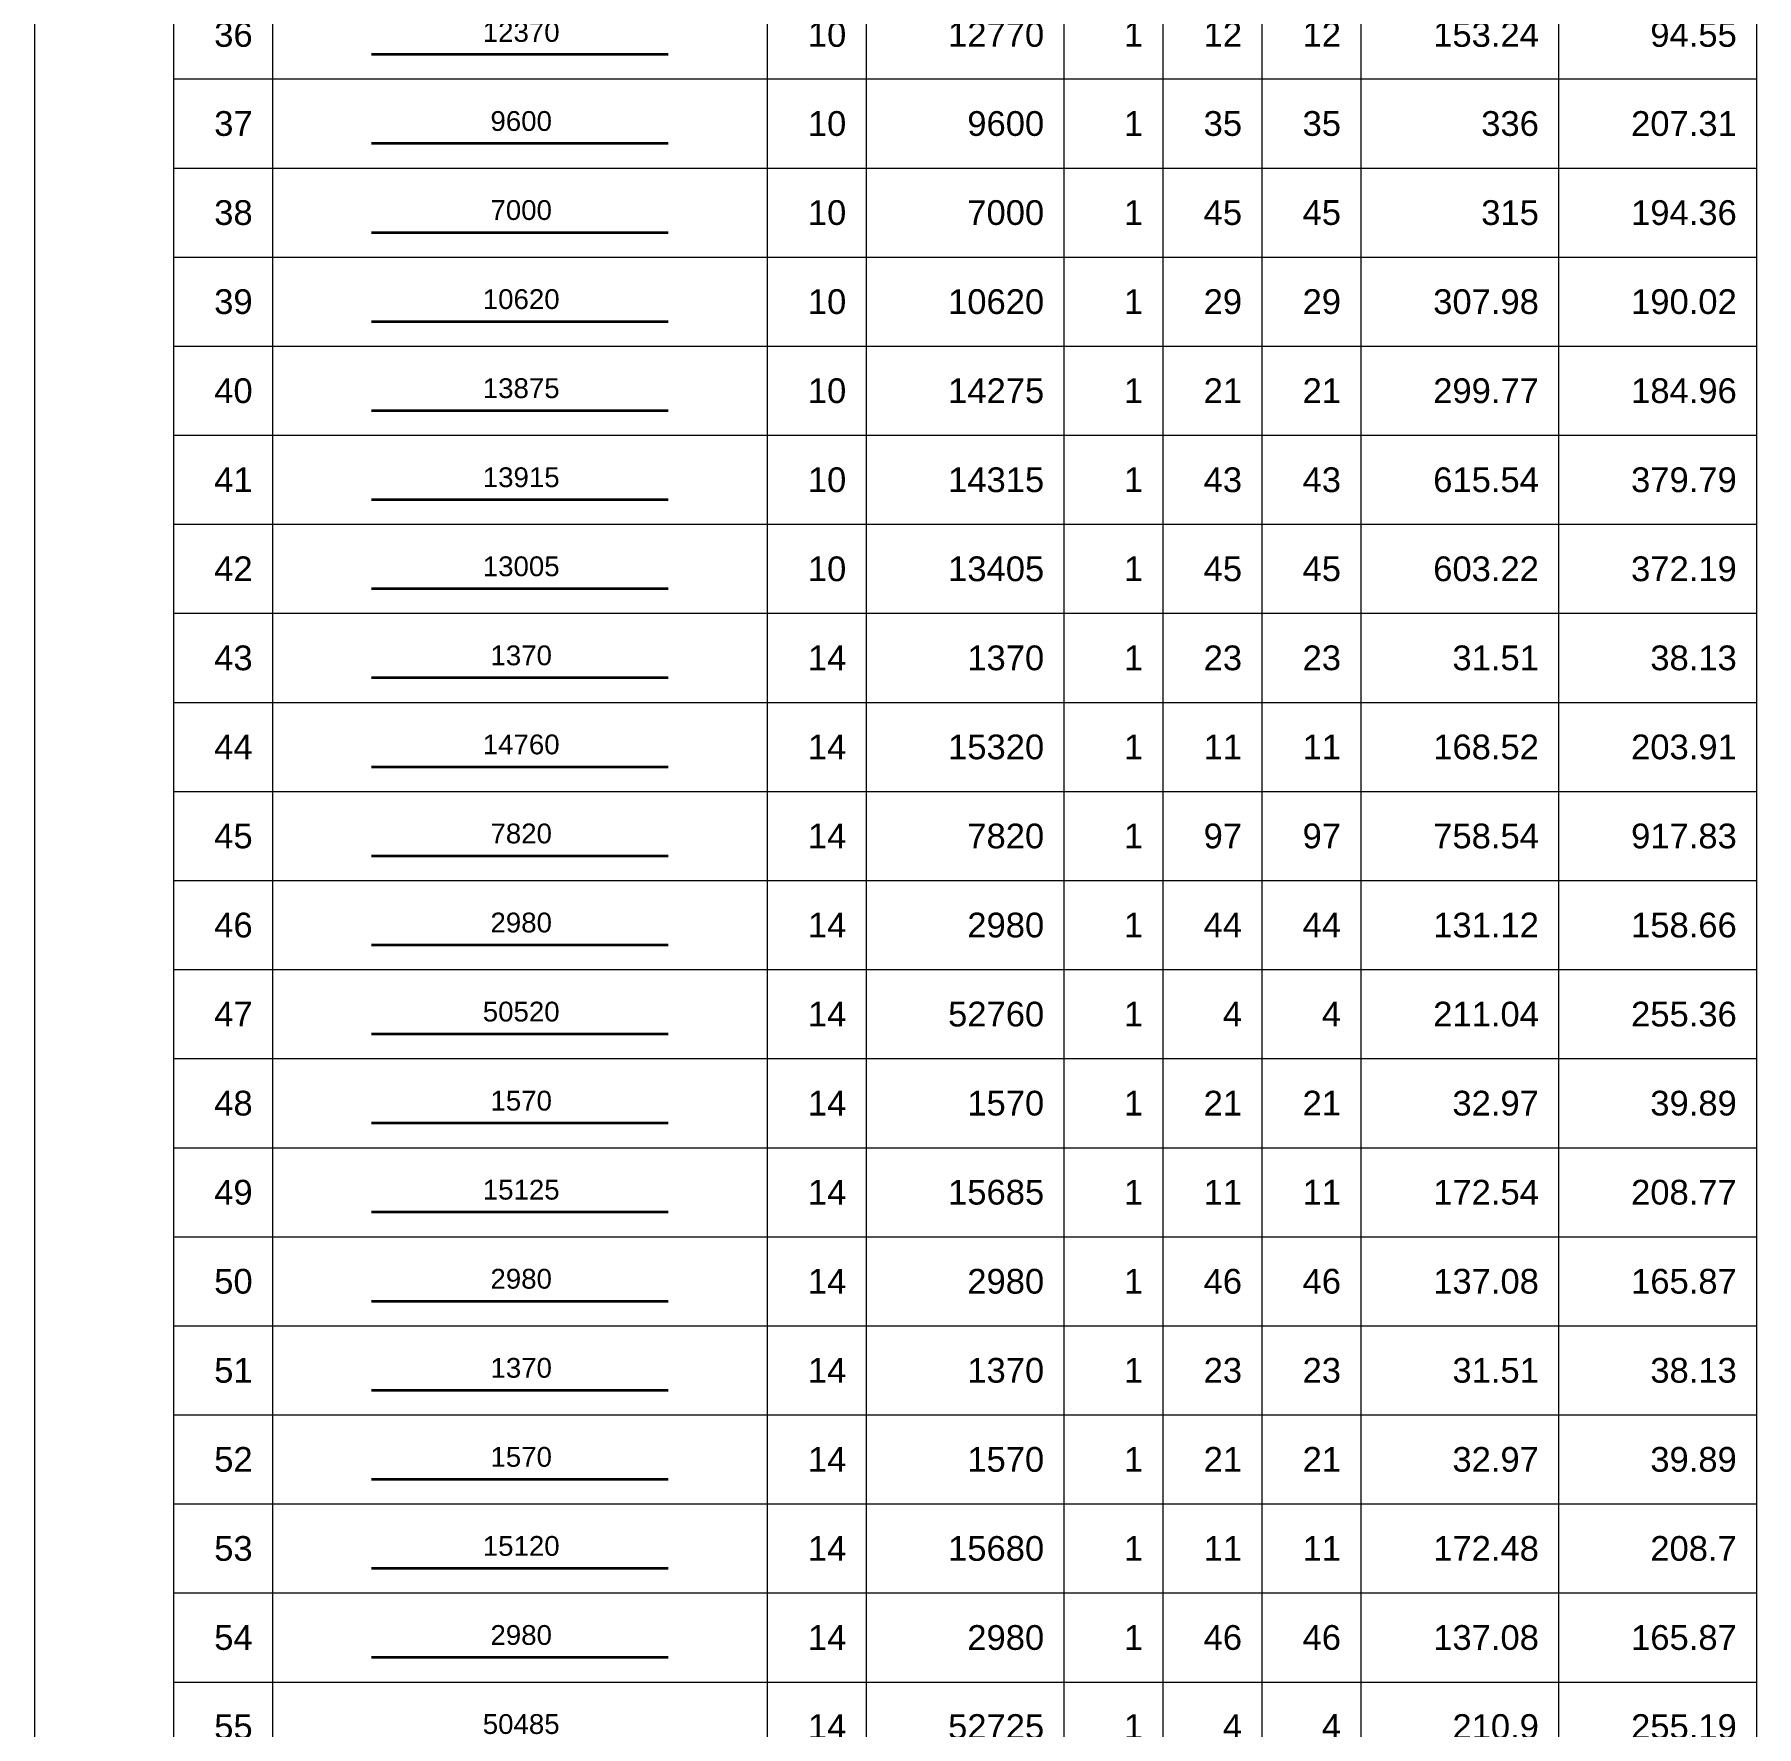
# Model space of a CAD drawing. Header units: millimetres. Extents: x -179076 to 505271, y -18667 to 119516.
# Drawn here: x -30564 to -13159, y 67608 to 84708 of the extents above; entities that cross this region are included whole.
import ezdxf
from ezdxf.enums import TextEntityAlignment as Align

# ---------------------------------------------------------------- set-up
doc = ezdxf.new("R2010")
doc.units = ezdxf.units.MM
for name, color, linetype, lineweight in [('NDC_S_REBAR', 4, 'Continuous', 35), ('NDC_S_VN TEXT', 7, 'Continuous', 20), ('NDC_Table', 3, 'Continuous', 20)]:
    doc.layers.add(name, color=color, linetype=linetype, lineweight=lineweight)
doc.styles.add('ARIAL', font='arial.ttf', dxfattribs={"width": 0.8})

# ---------------------------------------------------------------- blocks, each defined once
blk = doc.blocks.new('dang01')
at = {"layer": 'NDC_S_REBAR'}
blk.add_line((3405, -650), (6405, -650), dxfattribs=at)
at = {"layer": 'NDC_Table'}
for p, q in [((0, 0), (0, -900)), ((1405, 0), (1405, -900)), ((2405, 0), (2405, -900)), ((7405, 0), (7405, -900)), ((8405, 0), (8405, -900)), ((10405, 0), (10405, -900)), ((11405, 0), (11405, -900)), ((12405, 0), (12405, -900)), ((13405, 0), (13405, -900)), ((15405, 0), (15405, -900)), ((17405, 0), (17405, -900)), ((1405, -900), (17405, -900))]:
    blk.add_line(p, q, dxfattribs=at)
at = {"layer": 'NDC_S_VN TEXT', "style": 'ARIAL'}
for p in [(2205, -450), (8205, -450), (10205, -450), (11205, -450), (12205, -450), (13205, -450), (15205, -450), (17205, -450)]:
    blk.add_attdef('D03', text='', height=250, dxfattribs=at).set_placement(p, align=Align.MIDDLE_RIGHT)
blk.add_attdef('00000000', text='', height=200, dxfattribs=at).set_placement((4920, -425), align=Align.MIDDLE_CENTER)

msp = doc.modelspace()

# ---------------------------------------------------------------- block references
at = {"layer": 'NDC_Table'}
ref = msp.add_blockref('dang01', (-30564.3, 85158.3), dxfattribs=at)
ref.add_attrib('D03', '36', dxfattribs={"layer": 'NDC_S_VN TEXT', "height": 250, "style": 'ARIAL'}).set_placement((-28359, 84708.3), align=Align.MIDDLE_RIGHT)
ref.add_attrib('00000000', '12370', dxfattribs={"layer": 'NDC_S_VN TEXT', "height": 200, "style": 'ARIAL'}).set_placement((-25644.7, 84733.6), align=Align.MIDDLE_CENTER)
ref.add_attrib('D03', '10', dxfattribs={"layer": 'NDC_S_VN TEXT', "height": 250, "style": 'ARIAL'}).set_placement((-22359, 84708.3), align=Align.MIDDLE_RIGHT)
ref.add_attrib('D03', '12770', dxfattribs={"layer": 'NDC_S_VN TEXT', "height": 250, "style": 'ARIAL'}).set_placement((-20359, 84708.3), align=Align.MIDDLE_RIGHT)
ref.add_attrib('D03', '1', dxfattribs={"layer": 'NDC_S_VN TEXT', "height": 250, "style": 'ARIAL'}).set_placement((-19359, 84708.3), align=Align.MIDDLE_RIGHT)
ref.add_attrib('D03', '12', dxfattribs={"layer": 'NDC_S_VN TEXT', "height": 250, "style": 'ARIAL'}).set_placement((-18359, 84708.3), align=Align.MIDDLE_RIGHT)
ref.add_attrib('D03', '12', dxfattribs={"layer": 'NDC_S_VN TEXT', "height": 250, "style": 'ARIAL'}).set_placement((-17359, 84708.6), align=Align.MIDDLE_RIGHT)
ref.add_attrib('D03', '153.24', dxfattribs={"layer": 'NDC_S_VN TEXT', "height": 250, "style": 'ARIAL'}).set_placement((-15359, 84708.3), align=Align.MIDDLE_RIGHT)
ref.add_attrib('D03', '94.55', dxfattribs={"layer": 'NDC_S_VN TEXT', "height": 250, "style": 'ARIAL'}).set_placement((-13359, 84708.3), align=Align.MIDDLE_RIGHT)
ref = msp.add_blockref('dang01', (-30564.3, 84258.3), dxfattribs=at)
ref.add_attrib('D03', '37', dxfattribs={"layer": 'NDC_S_VN TEXT', "height": 250, "style": 'ARIAL'}).set_placement((-28359, 83808.3), align=Align.MIDDLE_RIGHT)
ref.add_attrib('00000000', '9600', dxfattribs={"layer": 'NDC_S_VN TEXT', "height": 200, "style": 'ARIAL'}).set_placement((-25644.7, 83833.6), align=Align.MIDDLE_CENTER)
ref.add_attrib('D03', '10', dxfattribs={"layer": 'NDC_S_VN TEXT', "height": 250, "style": 'ARIAL'}).set_placement((-22359, 83808.3), align=Align.MIDDLE_RIGHT)
ref.add_attrib('D03', '9600', dxfattribs={"layer": 'NDC_S_VN TEXT', "height": 250, "style": 'ARIAL'}).set_placement((-20359, 83808.3), align=Align.MIDDLE_RIGHT)
ref.add_attrib('D03', '1', dxfattribs={"layer": 'NDC_S_VN TEXT', "height": 250, "style": 'ARIAL'}).set_placement((-19359, 83808.3), align=Align.MIDDLE_RIGHT)
ref.add_attrib('D03', '35', dxfattribs={"layer": 'NDC_S_VN TEXT', "height": 250, "style": 'ARIAL'}).set_placement((-18359, 83808.3), align=Align.MIDDLE_RIGHT)
ref.add_attrib('D03', '35', dxfattribs={"layer": 'NDC_S_VN TEXT', "height": 250, "style": 'ARIAL'}).set_placement((-17359, 83808.6), align=Align.MIDDLE_RIGHT)
ref.add_attrib('D03', '336', dxfattribs={"layer": 'NDC_S_VN TEXT', "height": 250, "style": 'ARIAL'}).set_placement((-15359, 83808.3), align=Align.MIDDLE_RIGHT)
ref.add_attrib('D03', '207.31', dxfattribs={"layer": 'NDC_S_VN TEXT', "height": 250, "style": 'ARIAL'}).set_placement((-13359, 83808.3), align=Align.MIDDLE_RIGHT)
ref = msp.add_blockref('dang01', (-30564.3, 83358.3), dxfattribs=at)
ref.add_attrib('D03', '38', dxfattribs={"layer": 'NDC_S_VN TEXT', "height": 250, "style": 'ARIAL'}).set_placement((-28359, 82908.3), align=Align.MIDDLE_RIGHT)
ref.add_attrib('00000000', '7000', dxfattribs={"layer": 'NDC_S_VN TEXT', "height": 200, "style": 'ARIAL'}).set_placement((-25644.7, 82933.6), align=Align.MIDDLE_CENTER)
ref.add_attrib('D03', '10', dxfattribs={"layer": 'NDC_S_VN TEXT', "height": 250, "style": 'ARIAL'}).set_placement((-22359, 82908.3), align=Align.MIDDLE_RIGHT)
ref.add_attrib('D03', '7000', dxfattribs={"layer": 'NDC_S_VN TEXT', "height": 250, "style": 'ARIAL'}).set_placement((-20359, 82908.3), align=Align.MIDDLE_RIGHT)
ref.add_attrib('D03', '1', dxfattribs={"layer": 'NDC_S_VN TEXT', "height": 250, "style": 'ARIAL'}).set_placement((-19359, 82908.3), align=Align.MIDDLE_RIGHT)
ref.add_attrib('D03', '45', dxfattribs={"layer": 'NDC_S_VN TEXT', "height": 250, "style": 'ARIAL'}).set_placement((-18359, 82908.3), align=Align.MIDDLE_RIGHT)
ref.add_attrib('D03', '45', dxfattribs={"layer": 'NDC_S_VN TEXT', "height": 250, "style": 'ARIAL'}).set_placement((-17359, 82908.6), align=Align.MIDDLE_RIGHT)
ref.add_attrib('D03', '315', dxfattribs={"layer": 'NDC_S_VN TEXT', "height": 250, "style": 'ARIAL'}).set_placement((-15359, 82908.3), align=Align.MIDDLE_RIGHT)
ref.add_attrib('D03', '194.36', dxfattribs={"layer": 'NDC_S_VN TEXT', "height": 250, "style": 'ARIAL'}).set_placement((-13359, 82908.3), align=Align.MIDDLE_RIGHT)
ref = msp.add_blockref('dang01', (-30564.3, 82458.3), dxfattribs=at)
ref.add_attrib('D03', '39', dxfattribs={"layer": 'NDC_S_VN TEXT', "height": 250, "style": 'ARIAL'}).set_placement((-28359, 82008.3), align=Align.MIDDLE_RIGHT)
ref.add_attrib('00000000', '10620', dxfattribs={"layer": 'NDC_S_VN TEXT', "height": 200, "style": 'ARIAL'}).set_placement((-25644.7, 82033.6), align=Align.MIDDLE_CENTER)
ref.add_attrib('D03', '10', dxfattribs={"layer": 'NDC_S_VN TEXT', "height": 250, "style": 'ARIAL'}).set_placement((-22359, 82008.3), align=Align.MIDDLE_RIGHT)
ref.add_attrib('D03', '10620', dxfattribs={"layer": 'NDC_S_VN TEXT', "height": 250, "style": 'ARIAL'}).set_placement((-20359, 82008.3), align=Align.MIDDLE_RIGHT)
ref.add_attrib('D03', '1', dxfattribs={"layer": 'NDC_S_VN TEXT', "height": 250, "style": 'ARIAL'}).set_placement((-19359, 82008.3), align=Align.MIDDLE_RIGHT)
ref.add_attrib('D03', '29', dxfattribs={"layer": 'NDC_S_VN TEXT', "height": 250, "style": 'ARIAL'}).set_placement((-18359, 82008.3), align=Align.MIDDLE_RIGHT)
ref.add_attrib('D03', '29', dxfattribs={"layer": 'NDC_S_VN TEXT', "height": 250, "style": 'ARIAL'}).set_placement((-17359, 82008.6), align=Align.MIDDLE_RIGHT)
ref.add_attrib('D03', '307.98', dxfattribs={"layer": 'NDC_S_VN TEXT', "height": 250, "style": 'ARIAL'}).set_placement((-15359, 82008.3), align=Align.MIDDLE_RIGHT)
ref.add_attrib('D03', '190.02', dxfattribs={"layer": 'NDC_S_VN TEXT', "height": 250, "style": 'ARIAL'}).set_placement((-13359, 82008.3), align=Align.MIDDLE_RIGHT)
ref = msp.add_blockref('dang01', (-30564.3, 81558.3), dxfattribs=at)
ref.add_attrib('D03', '40', dxfattribs={"layer": 'NDC_S_VN TEXT', "height": 250, "style": 'ARIAL'}).set_placement((-28359, 81108.3), align=Align.MIDDLE_RIGHT)
ref.add_attrib('00000000', '13875', dxfattribs={"layer": 'NDC_S_VN TEXT', "height": 200, "style": 'ARIAL'}).set_placement((-25644.7, 81133.6), align=Align.MIDDLE_CENTER)
ref.add_attrib('D03', '10', dxfattribs={"layer": 'NDC_S_VN TEXT', "height": 250, "style": 'ARIAL'}).set_placement((-22359, 81108.3), align=Align.MIDDLE_RIGHT)
ref.add_attrib('D03', '14275', dxfattribs={"layer": 'NDC_S_VN TEXT', "height": 250, "style": 'ARIAL'}).set_placement((-20359, 81108.3), align=Align.MIDDLE_RIGHT)
ref.add_attrib('D03', '1', dxfattribs={"layer": 'NDC_S_VN TEXT', "height": 250, "style": 'ARIAL'}).set_placement((-19359, 81108.3), align=Align.MIDDLE_RIGHT)
ref.add_attrib('D03', '21', dxfattribs={"layer": 'NDC_S_VN TEXT', "height": 250, "style": 'ARIAL'}).set_placement((-18359, 81108.3), align=Align.MIDDLE_RIGHT)
ref.add_attrib('D03', '21', dxfattribs={"layer": 'NDC_S_VN TEXT', "height": 250, "style": 'ARIAL'}).set_placement((-17359, 81108.6), align=Align.MIDDLE_RIGHT)
ref.add_attrib('D03', '299.77', dxfattribs={"layer": 'NDC_S_VN TEXT', "height": 250, "style": 'ARIAL'}).set_placement((-15359, 81108.3), align=Align.MIDDLE_RIGHT)
ref.add_attrib('D03', '184.96', dxfattribs={"layer": 'NDC_S_VN TEXT', "height": 250, "style": 'ARIAL'}).set_placement((-13359, 81108.3), align=Align.MIDDLE_RIGHT)
ref = msp.add_blockref('dang01', (-30564.3, 80658.3), dxfattribs=at)
ref.add_attrib('D03', '41', dxfattribs={"layer": 'NDC_S_VN TEXT', "height": 250, "style": 'ARIAL'}).set_placement((-28359, 80208.3), align=Align.MIDDLE_RIGHT)
ref.add_attrib('00000000', '13915', dxfattribs={"layer": 'NDC_S_VN TEXT', "height": 200, "style": 'ARIAL'}).set_placement((-25644.7, 80233.6), align=Align.MIDDLE_CENTER)
ref.add_attrib('D03', '10', dxfattribs={"layer": 'NDC_S_VN TEXT', "height": 250, "style": 'ARIAL'}).set_placement((-22359, 80208.3), align=Align.MIDDLE_RIGHT)
ref.add_attrib('D03', '14315', dxfattribs={"layer": 'NDC_S_VN TEXT', "height": 250, "style": 'ARIAL'}).set_placement((-20359, 80208.3), align=Align.MIDDLE_RIGHT)
ref.add_attrib('D03', '1', dxfattribs={"layer": 'NDC_S_VN TEXT', "height": 250, "style": 'ARIAL'}).set_placement((-19359, 80208.3), align=Align.MIDDLE_RIGHT)
ref.add_attrib('D03', '43', dxfattribs={"layer": 'NDC_S_VN TEXT', "height": 250, "style": 'ARIAL'}).set_placement((-18359, 80208.3), align=Align.MIDDLE_RIGHT)
ref.add_attrib('D03', '43', dxfattribs={"layer": 'NDC_S_VN TEXT', "height": 250, "style": 'ARIAL'}).set_placement((-17359, 80208.6), align=Align.MIDDLE_RIGHT)
ref.add_attrib('D03', '615.54', dxfattribs={"layer": 'NDC_S_VN TEXT', "height": 250, "style": 'ARIAL'}).set_placement((-15359, 80208.3), align=Align.MIDDLE_RIGHT)
ref.add_attrib('D03', '379.79', dxfattribs={"layer": 'NDC_S_VN TEXT', "height": 250, "style": 'ARIAL'}).set_placement((-13359, 80208.3), align=Align.MIDDLE_RIGHT)
ref = msp.add_blockref('dang01', (-30564.3, 79758.3), dxfattribs=at)
ref.add_attrib('D03', '42', dxfattribs={"layer": 'NDC_S_VN TEXT', "height": 250, "style": 'ARIAL'}).set_placement((-28359, 79308.3), align=Align.MIDDLE_RIGHT)
ref.add_attrib('00000000', '13005', dxfattribs={"layer": 'NDC_S_VN TEXT', "height": 200, "style": 'ARIAL'}).set_placement((-25644.7, 79333.6), align=Align.MIDDLE_CENTER)
ref.add_attrib('D03', '10', dxfattribs={"layer": 'NDC_S_VN TEXT', "height": 250, "style": 'ARIAL'}).set_placement((-22359, 79308.3), align=Align.MIDDLE_RIGHT)
ref.add_attrib('D03', '13405', dxfattribs={"layer": 'NDC_S_VN TEXT', "height": 250, "style": 'ARIAL'}).set_placement((-20359, 79308.3), align=Align.MIDDLE_RIGHT)
ref.add_attrib('D03', '1', dxfattribs={"layer": 'NDC_S_VN TEXT', "height": 250, "style": 'ARIAL'}).set_placement((-19359, 79308.3), align=Align.MIDDLE_RIGHT)
ref.add_attrib('D03', '45', dxfattribs={"layer": 'NDC_S_VN TEXT', "height": 250, "style": 'ARIAL'}).set_placement((-18359, 79308.3), align=Align.MIDDLE_RIGHT)
ref.add_attrib('D03', '45', dxfattribs={"layer": 'NDC_S_VN TEXT', "height": 250, "style": 'ARIAL'}).set_placement((-17359, 79308.6), align=Align.MIDDLE_RIGHT)
ref.add_attrib('D03', '603.22', dxfattribs={"layer": 'NDC_S_VN TEXT', "height": 250, "style": 'ARIAL'}).set_placement((-15359, 79308.3), align=Align.MIDDLE_RIGHT)
ref.add_attrib('D03', '372.19', dxfattribs={"layer": 'NDC_S_VN TEXT', "height": 250, "style": 'ARIAL'}).set_placement((-13359, 79308.3), align=Align.MIDDLE_RIGHT)
ref = msp.add_blockref('dang01', (-30564.3, 78858.3), dxfattribs=at)
ref.add_attrib('D03', '43', dxfattribs={"layer": 'NDC_S_VN TEXT', "height": 250, "style": 'ARIAL'}).set_placement((-28359, 78408.3), align=Align.MIDDLE_RIGHT)
ref.add_attrib('00000000', '1370', dxfattribs={"layer": 'NDC_S_VN TEXT', "height": 200, "style": 'ARIAL'}).set_placement((-25644.7, 78433.6), align=Align.MIDDLE_CENTER)
ref.add_attrib('D03', '14', dxfattribs={"layer": 'NDC_S_VN TEXT', "height": 250, "style": 'ARIAL'}).set_placement((-22359, 78408.3), align=Align.MIDDLE_RIGHT)
ref.add_attrib('D03', '1370', dxfattribs={"layer": 'NDC_S_VN TEXT', "height": 250, "style": 'ARIAL'}).set_placement((-20359, 78408.3), align=Align.MIDDLE_RIGHT)
ref.add_attrib('D03', '1', dxfattribs={"layer": 'NDC_S_VN TEXT', "height": 250, "style": 'ARIAL'}).set_placement((-19359, 78408.3), align=Align.MIDDLE_RIGHT)
ref.add_attrib('D03', '23', dxfattribs={"layer": 'NDC_S_VN TEXT', "height": 250, "style": 'ARIAL'}).set_placement((-18359, 78408.3), align=Align.MIDDLE_RIGHT)
ref.add_attrib('D03', '23', dxfattribs={"layer": 'NDC_S_VN TEXT', "height": 250, "style": 'ARIAL'}).set_placement((-17359, 78408.6), align=Align.MIDDLE_RIGHT)
ref.add_attrib('D03', '31.51', dxfattribs={"layer": 'NDC_S_VN TEXT', "height": 250, "style": 'ARIAL'}).set_placement((-15359, 78408.3), align=Align.MIDDLE_RIGHT)
ref.add_attrib('D03', '38.13', dxfattribs={"layer": 'NDC_S_VN TEXT', "height": 250, "style": 'ARIAL'}).set_placement((-13359, 78408.3), align=Align.MIDDLE_RIGHT)
ref = msp.add_blockref('dang01', (-30564.3, 77958.3), dxfattribs=at)
ref.add_attrib('D03', '44', dxfattribs={"layer": 'NDC_S_VN TEXT', "height": 250, "style": 'ARIAL'}).set_placement((-28359, 77508.3), align=Align.MIDDLE_RIGHT)
ref.add_attrib('00000000', '14760', dxfattribs={"layer": 'NDC_S_VN TEXT', "height": 200, "style": 'ARIAL'}).set_placement((-25644.7, 77533.6), align=Align.MIDDLE_CENTER)
ref.add_attrib('D03', '14', dxfattribs={"layer": 'NDC_S_VN TEXT', "height": 250, "style": 'ARIAL'}).set_placement((-22359, 77508.3), align=Align.MIDDLE_RIGHT)
ref.add_attrib('D03', '15320', dxfattribs={"layer": 'NDC_S_VN TEXT', "height": 250, "style": 'ARIAL'}).set_placement((-20359, 77508.3), align=Align.MIDDLE_RIGHT)
ref.add_attrib('D03', '1', dxfattribs={"layer": 'NDC_S_VN TEXT', "height": 250, "style": 'ARIAL'}).set_placement((-19359, 77508.3), align=Align.MIDDLE_RIGHT)
ref.add_attrib('D03', '11', dxfattribs={"layer": 'NDC_S_VN TEXT', "height": 250, "style": 'ARIAL'}).set_placement((-18359, 77508.3), align=Align.MIDDLE_RIGHT)
ref.add_attrib('D03', '11', dxfattribs={"layer": 'NDC_S_VN TEXT', "height": 250, "style": 'ARIAL'}).set_placement((-17359, 77508.6), align=Align.MIDDLE_RIGHT)
ref.add_attrib('D03', '168.52', dxfattribs={"layer": 'NDC_S_VN TEXT', "height": 250, "style": 'ARIAL'}).set_placement((-15359, 77508.3), align=Align.MIDDLE_RIGHT)
ref.add_attrib('D03', '203.91', dxfattribs={"layer": 'NDC_S_VN TEXT', "height": 250, "style": 'ARIAL'}).set_placement((-13359, 77508.3), align=Align.MIDDLE_RIGHT)
ref = msp.add_blockref('dang01', (-30564.3, 77058.3), dxfattribs=at)
ref.add_attrib('D03', '45', dxfattribs={"layer": 'NDC_S_VN TEXT', "height": 250, "style": 'ARIAL'}).set_placement((-28359, 76608.3), align=Align.MIDDLE_RIGHT)
ref.add_attrib('00000000', '7820', dxfattribs={"layer": 'NDC_S_VN TEXT', "height": 200, "style": 'ARIAL'}).set_placement((-25644.7, 76633.6), align=Align.MIDDLE_CENTER)
ref.add_attrib('D03', '14', dxfattribs={"layer": 'NDC_S_VN TEXT', "height": 250, "style": 'ARIAL'}).set_placement((-22359, 76608.3), align=Align.MIDDLE_RIGHT)
ref.add_attrib('D03', '7820', dxfattribs={"layer": 'NDC_S_VN TEXT', "height": 250, "style": 'ARIAL'}).set_placement((-20359, 76608.3), align=Align.MIDDLE_RIGHT)
ref.add_attrib('D03', '1', dxfattribs={"layer": 'NDC_S_VN TEXT', "height": 250, "style": 'ARIAL'}).set_placement((-19359, 76608.3), align=Align.MIDDLE_RIGHT)
ref.add_attrib('D03', '97', dxfattribs={"layer": 'NDC_S_VN TEXT', "height": 250, "style": 'ARIAL'}).set_placement((-18359, 76608.3), align=Align.MIDDLE_RIGHT)
ref.add_attrib('D03', '97', dxfattribs={"layer": 'NDC_S_VN TEXT', "height": 250, "style": 'ARIAL'}).set_placement((-17359, 76608.6), align=Align.MIDDLE_RIGHT)
ref.add_attrib('D03', '758.54', dxfattribs={"layer": 'NDC_S_VN TEXT', "height": 250, "style": 'ARIAL'}).set_placement((-15359, 76608.3), align=Align.MIDDLE_RIGHT)
ref.add_attrib('D03', '917.83', dxfattribs={"layer": 'NDC_S_VN TEXT', "height": 250, "style": 'ARIAL'}).set_placement((-13359, 76608.3), align=Align.MIDDLE_RIGHT)
ref = msp.add_blockref('dang01', (-30564.3, 76158.3), dxfattribs=at)
ref.add_attrib('D03', '46', dxfattribs={"layer": 'NDC_S_VN TEXT', "height": 250, "style": 'ARIAL'}).set_placement((-28359, 75708.3), align=Align.MIDDLE_RIGHT)
ref.add_attrib('00000000', '2980', dxfattribs={"layer": 'NDC_S_VN TEXT', "height": 200, "style": 'ARIAL'}).set_placement((-25644.7, 75733.6), align=Align.MIDDLE_CENTER)
ref.add_attrib('D03', '14', dxfattribs={"layer": 'NDC_S_VN TEXT', "height": 250, "style": 'ARIAL'}).set_placement((-22359, 75708.3), align=Align.MIDDLE_RIGHT)
ref.add_attrib('D03', '2980', dxfattribs={"layer": 'NDC_S_VN TEXT', "height": 250, "style": 'ARIAL'}).set_placement((-20359, 75708.3), align=Align.MIDDLE_RIGHT)
ref.add_attrib('D03', '1', dxfattribs={"layer": 'NDC_S_VN TEXT', "height": 250, "style": 'ARIAL'}).set_placement((-19359, 75708.3), align=Align.MIDDLE_RIGHT)
ref.add_attrib('D03', '44', dxfattribs={"layer": 'NDC_S_VN TEXT', "height": 250, "style": 'ARIAL'}).set_placement((-18359, 75708.3), align=Align.MIDDLE_RIGHT)
ref.add_attrib('D03', '44', dxfattribs={"layer": 'NDC_S_VN TEXT', "height": 250, "style": 'ARIAL'}).set_placement((-17359, 75708.6), align=Align.MIDDLE_RIGHT)
ref.add_attrib('D03', '131.12', dxfattribs={"layer": 'NDC_S_VN TEXT', "height": 250, "style": 'ARIAL'}).set_placement((-15359, 75708.3), align=Align.MIDDLE_RIGHT)
ref.add_attrib('D03', '158.66', dxfattribs={"layer": 'NDC_S_VN TEXT', "height": 250, "style": 'ARIAL'}).set_placement((-13359, 75708.3), align=Align.MIDDLE_RIGHT)
ref = msp.add_blockref('dang01', (-30564.3, 75258.3), dxfattribs=at)
ref.add_attrib('D03', '47', dxfattribs={"layer": 'NDC_S_VN TEXT', "height": 250, "style": 'ARIAL'}).set_placement((-28359, 74808.3), align=Align.MIDDLE_RIGHT)
ref.add_attrib('00000000', '50520', dxfattribs={"layer": 'NDC_S_VN TEXT', "height": 200, "style": 'ARIAL'}).set_placement((-25644.7, 74833.6), align=Align.MIDDLE_CENTER)
ref.add_attrib('D03', '14', dxfattribs={"layer": 'NDC_S_VN TEXT', "height": 250, "style": 'ARIAL'}).set_placement((-22359, 74808.3), align=Align.MIDDLE_RIGHT)
ref.add_attrib('D03', '52760', dxfattribs={"layer": 'NDC_S_VN TEXT', "height": 250, "style": 'ARIAL'}).set_placement((-20359, 74808.3), align=Align.MIDDLE_RIGHT)
ref.add_attrib('D03', '1', dxfattribs={"layer": 'NDC_S_VN TEXT', "height": 250, "style": 'ARIAL'}).set_placement((-19359, 74808.3), align=Align.MIDDLE_RIGHT)
ref.add_attrib('D03', '4', dxfattribs={"layer": 'NDC_S_VN TEXT', "height": 250, "style": 'ARIAL'}).set_placement((-18359, 74808.3), align=Align.MIDDLE_RIGHT)
ref.add_attrib('D03', '4', dxfattribs={"layer": 'NDC_S_VN TEXT', "height": 250, "style": 'ARIAL'}).set_placement((-17359, 74808.6), align=Align.MIDDLE_RIGHT)
ref.add_attrib('D03', '211.04', dxfattribs={"layer": 'NDC_S_VN TEXT', "height": 250, "style": 'ARIAL'}).set_placement((-15359, 74808.3), align=Align.MIDDLE_RIGHT)
ref.add_attrib('D03', '255.36', dxfattribs={"layer": 'NDC_S_VN TEXT', "height": 250, "style": 'ARIAL'}).set_placement((-13359, 74808.3), align=Align.MIDDLE_RIGHT)
ref = msp.add_blockref('dang01', (-30564.3, 74358.3), dxfattribs=at)
ref.add_attrib('D03', '48', dxfattribs={"layer": 'NDC_S_VN TEXT', "height": 250, "style": 'ARIAL'}).set_placement((-28359, 73908.3), align=Align.MIDDLE_RIGHT)
ref.add_attrib('00000000', '1570', dxfattribs={"layer": 'NDC_S_VN TEXT', "height": 200, "style": 'ARIAL'}).set_placement((-25644.7, 73933.6), align=Align.MIDDLE_CENTER)
ref.add_attrib('D03', '14', dxfattribs={"layer": 'NDC_S_VN TEXT', "height": 250, "style": 'ARIAL'}).set_placement((-22359, 73908.3), align=Align.MIDDLE_RIGHT)
ref.add_attrib('D03', '1570', dxfattribs={"layer": 'NDC_S_VN TEXT', "height": 250, "style": 'ARIAL'}).set_placement((-20359, 73908.3), align=Align.MIDDLE_RIGHT)
ref.add_attrib('D03', '1', dxfattribs={"layer": 'NDC_S_VN TEXT', "height": 250, "style": 'ARIAL'}).set_placement((-19359, 73908.3), align=Align.MIDDLE_RIGHT)
ref.add_attrib('D03', '21', dxfattribs={"layer": 'NDC_S_VN TEXT', "height": 250, "style": 'ARIAL'}).set_placement((-18359, 73908.3), align=Align.MIDDLE_RIGHT)
ref.add_attrib('D03', '21', dxfattribs={"layer": 'NDC_S_VN TEXT', "height": 250, "style": 'ARIAL'}).set_placement((-17359, 73908.6), align=Align.MIDDLE_RIGHT)
ref.add_attrib('D03', '32.97', dxfattribs={"layer": 'NDC_S_VN TEXT', "height": 250, "style": 'ARIAL'}).set_placement((-15359, 73908.3), align=Align.MIDDLE_RIGHT)
ref.add_attrib('D03', '39.89', dxfattribs={"layer": 'NDC_S_VN TEXT', "height": 250, "style": 'ARIAL'}).set_placement((-13359, 73908.3), align=Align.MIDDLE_RIGHT)
ref = msp.add_blockref('dang01', (-30564.3, 73458.3), dxfattribs=at)
ref.add_attrib('D03', '49', dxfattribs={"layer": 'NDC_S_VN TEXT', "height": 250, "style": 'ARIAL'}).set_placement((-28359, 73008.3), align=Align.MIDDLE_RIGHT)
ref.add_attrib('00000000', '15125', dxfattribs={"layer": 'NDC_S_VN TEXT', "height": 200, "style": 'ARIAL'}).set_placement((-25644.7, 73033.6), align=Align.MIDDLE_CENTER)
ref.add_attrib('D03', '14', dxfattribs={"layer": 'NDC_S_VN TEXT', "height": 250, "style": 'ARIAL'}).set_placement((-22359, 73008.3), align=Align.MIDDLE_RIGHT)
ref.add_attrib('D03', '15685', dxfattribs={"layer": 'NDC_S_VN TEXT', "height": 250, "style": 'ARIAL'}).set_placement((-20359, 73008.3), align=Align.MIDDLE_RIGHT)
ref.add_attrib('D03', '1', dxfattribs={"layer": 'NDC_S_VN TEXT', "height": 250, "style": 'ARIAL'}).set_placement((-19359, 73008.3), align=Align.MIDDLE_RIGHT)
ref.add_attrib('D03', '11', dxfattribs={"layer": 'NDC_S_VN TEXT', "height": 250, "style": 'ARIAL'}).set_placement((-18359, 73008.3), align=Align.MIDDLE_RIGHT)
ref.add_attrib('D03', '11', dxfattribs={"layer": 'NDC_S_VN TEXT', "height": 250, "style": 'ARIAL'}).set_placement((-17359, 73008.6), align=Align.MIDDLE_RIGHT)
ref.add_attrib('D03', '172.54', dxfattribs={"layer": 'NDC_S_VN TEXT', "height": 250, "style": 'ARIAL'}).set_placement((-15359, 73008.3), align=Align.MIDDLE_RIGHT)
ref.add_attrib('D03', '208.77', dxfattribs={"layer": 'NDC_S_VN TEXT', "height": 250, "style": 'ARIAL'}).set_placement((-13359, 73008.3), align=Align.MIDDLE_RIGHT)
ref = msp.add_blockref('dang01', (-30564.3, 72558.3), dxfattribs=at)
ref.add_attrib('D03', '50', dxfattribs={"layer": 'NDC_S_VN TEXT', "height": 250, "style": 'ARIAL'}).set_placement((-28359, 72108.3), align=Align.MIDDLE_RIGHT)
ref.add_attrib('00000000', '2980', dxfattribs={"layer": 'NDC_S_VN TEXT', "height": 200, "style": 'ARIAL'}).set_placement((-25644.7, 72133.6), align=Align.MIDDLE_CENTER)
ref.add_attrib('D03', '14', dxfattribs={"layer": 'NDC_S_VN TEXT', "height": 250, "style": 'ARIAL'}).set_placement((-22359, 72108.3), align=Align.MIDDLE_RIGHT)
ref.add_attrib('D03', '2980', dxfattribs={"layer": 'NDC_S_VN TEXT', "height": 250, "style": 'ARIAL'}).set_placement((-20359, 72108.3), align=Align.MIDDLE_RIGHT)
ref.add_attrib('D03', '1', dxfattribs={"layer": 'NDC_S_VN TEXT', "height": 250, "style": 'ARIAL'}).set_placement((-19359, 72108.3), align=Align.MIDDLE_RIGHT)
ref.add_attrib('D03', '46', dxfattribs={"layer": 'NDC_S_VN TEXT', "height": 250, "style": 'ARIAL'}).set_placement((-18359, 72108.3), align=Align.MIDDLE_RIGHT)
ref.add_attrib('D03', '46', dxfattribs={"layer": 'NDC_S_VN TEXT', "height": 250, "style": 'ARIAL'}).set_placement((-17359, 72108.6), align=Align.MIDDLE_RIGHT)
ref.add_attrib('D03', '137.08', dxfattribs={"layer": 'NDC_S_VN TEXT', "height": 250, "style": 'ARIAL'}).set_placement((-15359, 72108.3), align=Align.MIDDLE_RIGHT)
ref.add_attrib('D03', '165.87', dxfattribs={"layer": 'NDC_S_VN TEXT', "height": 250, "style": 'ARIAL'}).set_placement((-13359, 72108.3), align=Align.MIDDLE_RIGHT)
ref = msp.add_blockref('dang01', (-30564.3, 71658.3), dxfattribs=at)
ref.add_attrib('D03', '51', dxfattribs={"layer": 'NDC_S_VN TEXT', "height": 250, "style": 'ARIAL'}).set_placement((-28359, 71208.3), align=Align.MIDDLE_RIGHT)
ref.add_attrib('00000000', '1370', dxfattribs={"layer": 'NDC_S_VN TEXT', "height": 200, "style": 'ARIAL'}).set_placement((-25644.7, 71233.6), align=Align.MIDDLE_CENTER)
ref.add_attrib('D03', '14', dxfattribs={"layer": 'NDC_S_VN TEXT', "height": 250, "style": 'ARIAL'}).set_placement((-22359, 71208.3), align=Align.MIDDLE_RIGHT)
ref.add_attrib('D03', '1370', dxfattribs={"layer": 'NDC_S_VN TEXT', "height": 250, "style": 'ARIAL'}).set_placement((-20359, 71208.3), align=Align.MIDDLE_RIGHT)
ref.add_attrib('D03', '1', dxfattribs={"layer": 'NDC_S_VN TEXT', "height": 250, "style": 'ARIAL'}).set_placement((-19359, 71208.3), align=Align.MIDDLE_RIGHT)
ref.add_attrib('D03', '23', dxfattribs={"layer": 'NDC_S_VN TEXT', "height": 250, "style": 'ARIAL'}).set_placement((-18359, 71208.3), align=Align.MIDDLE_RIGHT)
ref.add_attrib('D03', '23', dxfattribs={"layer": 'NDC_S_VN TEXT', "height": 250, "style": 'ARIAL'}).set_placement((-17359, 71208.6), align=Align.MIDDLE_RIGHT)
ref.add_attrib('D03', '31.51', dxfattribs={"layer": 'NDC_S_VN TEXT', "height": 250, "style": 'ARIAL'}).set_placement((-15359, 71208.3), align=Align.MIDDLE_RIGHT)
ref.add_attrib('D03', '38.13', dxfattribs={"layer": 'NDC_S_VN TEXT', "height": 250, "style": 'ARIAL'}).set_placement((-13359, 71208.3), align=Align.MIDDLE_RIGHT)
ref = msp.add_blockref('dang01', (-30564.3, 70758.3), dxfattribs=at)
ref.add_attrib('D03', '52', dxfattribs={"layer": 'NDC_S_VN TEXT', "height": 250, "style": 'ARIAL'}).set_placement((-28359, 70308.3), align=Align.MIDDLE_RIGHT)
ref.add_attrib('00000000', '1570', dxfattribs={"layer": 'NDC_S_VN TEXT', "height": 200, "style": 'ARIAL'}).set_placement((-25644.7, 70333.6), align=Align.MIDDLE_CENTER)
ref.add_attrib('D03', '14', dxfattribs={"layer": 'NDC_S_VN TEXT', "height": 250, "style": 'ARIAL'}).set_placement((-22359, 70308.3), align=Align.MIDDLE_RIGHT)
ref.add_attrib('D03', '1570', dxfattribs={"layer": 'NDC_S_VN TEXT', "height": 250, "style": 'ARIAL'}).set_placement((-20359, 70308.3), align=Align.MIDDLE_RIGHT)
ref.add_attrib('D03', '1', dxfattribs={"layer": 'NDC_S_VN TEXT', "height": 250, "style": 'ARIAL'}).set_placement((-19359, 70308.3), align=Align.MIDDLE_RIGHT)
ref.add_attrib('D03', '21', dxfattribs={"layer": 'NDC_S_VN TEXT', "height": 250, "style": 'ARIAL'}).set_placement((-18359, 70308.3), align=Align.MIDDLE_RIGHT)
ref.add_attrib('D03', '21', dxfattribs={"layer": 'NDC_S_VN TEXT', "height": 250, "style": 'ARIAL'}).set_placement((-17359, 70308.6), align=Align.MIDDLE_RIGHT)
ref.add_attrib('D03', '32.97', dxfattribs={"layer": 'NDC_S_VN TEXT', "height": 250, "style": 'ARIAL'}).set_placement((-15359, 70308.3), align=Align.MIDDLE_RIGHT)
ref.add_attrib('D03', '39.89', dxfattribs={"layer": 'NDC_S_VN TEXT', "height": 250, "style": 'ARIAL'}).set_placement((-13359, 70308.3), align=Align.MIDDLE_RIGHT)
ref = msp.add_blockref('dang01', (-30564.3, 69858.3), dxfattribs=at)
ref.add_attrib('D03', '53', dxfattribs={"layer": 'NDC_S_VN TEXT', "height": 250, "style": 'ARIAL'}).set_placement((-28359, 69408.3), align=Align.MIDDLE_RIGHT)
ref.add_attrib('00000000', '15120', dxfattribs={"layer": 'NDC_S_VN TEXT', "height": 200, "style": 'ARIAL'}).set_placement((-25644.7, 69433.6), align=Align.MIDDLE_CENTER)
ref.add_attrib('D03', '14', dxfattribs={"layer": 'NDC_S_VN TEXT', "height": 250, "style": 'ARIAL'}).set_placement((-22359, 69408.3), align=Align.MIDDLE_RIGHT)
ref.add_attrib('D03', '15680', dxfattribs={"layer": 'NDC_S_VN TEXT', "height": 250, "style": 'ARIAL'}).set_placement((-20359, 69408.3), align=Align.MIDDLE_RIGHT)
ref.add_attrib('D03', '1', dxfattribs={"layer": 'NDC_S_VN TEXT', "height": 250, "style": 'ARIAL'}).set_placement((-19359, 69408.3), align=Align.MIDDLE_RIGHT)
ref.add_attrib('D03', '11', dxfattribs={"layer": 'NDC_S_VN TEXT', "height": 250, "style": 'ARIAL'}).set_placement((-18359, 69408.3), align=Align.MIDDLE_RIGHT)
ref.add_attrib('D03', '11', dxfattribs={"layer": 'NDC_S_VN TEXT', "height": 250, "style": 'ARIAL'}).set_placement((-17359, 69408.6), align=Align.MIDDLE_RIGHT)
ref.add_attrib('D03', '172.48', dxfattribs={"layer": 'NDC_S_VN TEXT', "height": 250, "style": 'ARIAL'}).set_placement((-15359, 69408.3), align=Align.MIDDLE_RIGHT)
ref.add_attrib('D03', '208.7', dxfattribs={"layer": 'NDC_S_VN TEXT', "height": 250, "style": 'ARIAL'}).set_placement((-13359, 69408.3), align=Align.MIDDLE_RIGHT)
ref = msp.add_blockref('dang01', (-30564.3, 68958.3), dxfattribs=at)
ref.add_attrib('D03', '54', dxfattribs={"layer": 'NDC_S_VN TEXT', "height": 250, "style": 'ARIAL'}).set_placement((-28359, 68508.3), align=Align.MIDDLE_RIGHT)
ref.add_attrib('00000000', '2980', dxfattribs={"layer": 'NDC_S_VN TEXT', "height": 200, "style": 'ARIAL'}).set_placement((-25644.7, 68533.6), align=Align.MIDDLE_CENTER)
ref.add_attrib('D03', '14', dxfattribs={"layer": 'NDC_S_VN TEXT', "height": 250, "style": 'ARIAL'}).set_placement((-22359, 68508.3), align=Align.MIDDLE_RIGHT)
ref.add_attrib('D03', '2980', dxfattribs={"layer": 'NDC_S_VN TEXT', "height": 250, "style": 'ARIAL'}).set_placement((-20359, 68508.3), align=Align.MIDDLE_RIGHT)
ref.add_attrib('D03', '1', dxfattribs={"layer": 'NDC_S_VN TEXT', "height": 250, "style": 'ARIAL'}).set_placement((-19359, 68508.3), align=Align.MIDDLE_RIGHT)
ref.add_attrib('D03', '46', dxfattribs={"layer": 'NDC_S_VN TEXT', "height": 250, "style": 'ARIAL'}).set_placement((-18359, 68508.3), align=Align.MIDDLE_RIGHT)
ref.add_attrib('D03', '46', dxfattribs={"layer": 'NDC_S_VN TEXT', "height": 250, "style": 'ARIAL'}).set_placement((-17359, 68508.6), align=Align.MIDDLE_RIGHT)
ref.add_attrib('D03', '137.08', dxfattribs={"layer": 'NDC_S_VN TEXT', "height": 250, "style": 'ARIAL'}).set_placement((-15359, 68508.3), align=Align.MIDDLE_RIGHT)
ref.add_attrib('D03', '165.87', dxfattribs={"layer": 'NDC_S_VN TEXT', "height": 250, "style": 'ARIAL'}).set_placement((-13359, 68508.3), align=Align.MIDDLE_RIGHT)
ref = msp.add_blockref('dang01', (-30564.3, 68058.3), dxfattribs=at)
ref.add_attrib('D03', '55', dxfattribs={"layer": 'NDC_S_VN TEXT', "height": 250, "style": 'ARIAL'}).set_placement((-28359, 67608.3), align=Align.MIDDLE_RIGHT)
ref.add_attrib('00000000', '50485', dxfattribs={"layer": 'NDC_S_VN TEXT', "height": 200, "style": 'ARIAL'}).set_placement((-25644.7, 67633.6), align=Align.MIDDLE_CENTER)
ref.add_attrib('D03', '14', dxfattribs={"layer": 'NDC_S_VN TEXT', "height": 250, "style": 'ARIAL'}).set_placement((-22359, 67608.3), align=Align.MIDDLE_RIGHT)
ref.add_attrib('D03', '52725', dxfattribs={"layer": 'NDC_S_VN TEXT', "height": 250, "style": 'ARIAL'}).set_placement((-20359, 67608.3), align=Align.MIDDLE_RIGHT)
ref.add_attrib('D03', '1', dxfattribs={"layer": 'NDC_S_VN TEXT', "height": 250, "style": 'ARIAL'}).set_placement((-19359, 67608.3), align=Align.MIDDLE_RIGHT)
ref.add_attrib('D03', '4', dxfattribs={"layer": 'NDC_S_VN TEXT', "height": 250, "style": 'ARIAL'}).set_placement((-18359, 67608.3), align=Align.MIDDLE_RIGHT)
ref.add_attrib('D03', '4', dxfattribs={"layer": 'NDC_S_VN TEXT', "height": 250, "style": 'ARIAL'}).set_placement((-17359, 67608.6), align=Align.MIDDLE_RIGHT)
ref.add_attrib('D03', '210.9', dxfattribs={"layer": 'NDC_S_VN TEXT', "height": 250, "style": 'ARIAL'}).set_placement((-15359, 67608.3), align=Align.MIDDLE_RIGHT)
ref.add_attrib('D03', '255.19', dxfattribs={"layer": 'NDC_S_VN TEXT', "height": 250, "style": 'ARIAL'}).set_placement((-13359, 67608.3), align=Align.MIDDLE_RIGHT)

doc.saveas('drawing.dxf')
